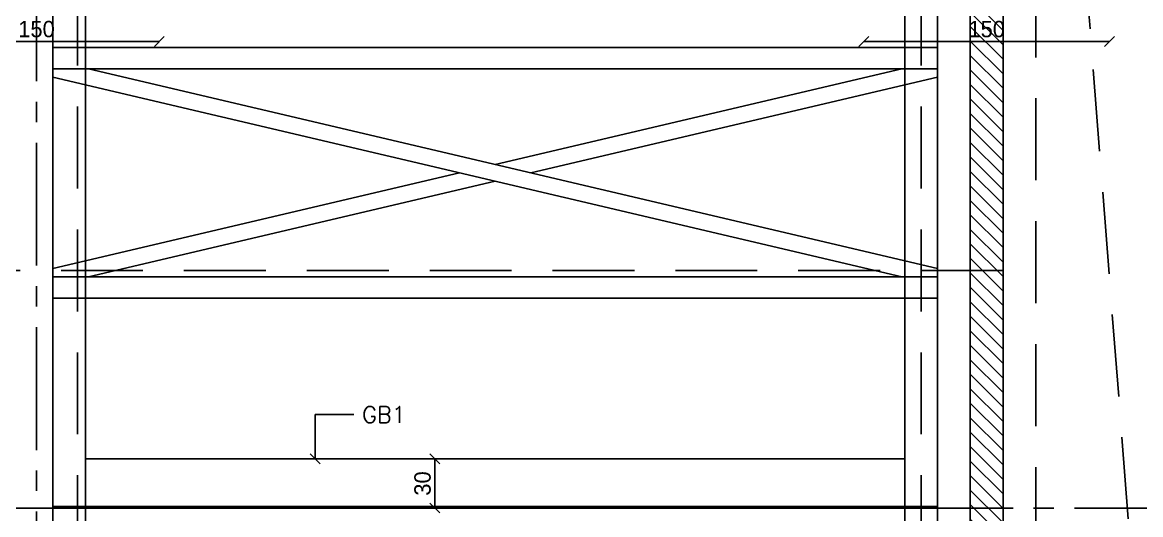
# Model space of a CAD drawing. Header units: metres. Extents: x -353217 to -351774, y -68080 to -67552.
# Drawn here: x -352324.05 to -352317.22, y -67873.21 to -67870.2 of the extents above; entities that cross this region are included whole.
import ezdxf

# ---------------------------------------------------------------- set-up
doc = ezdxf.new("R2010")
doc.units = ezdxf.units.M
doc.header["$MEASUREMENT"] = 0
doc.header["$PDMODE"] = 2
doc.header["$PDSIZE"] = -0.6
doc.linetypes.add('CENTER2', pattern=[1.125, 0.75, -0.125, 0.125, -0.125])
doc.linetypes.add('DASHED', pattern=[0.75, 0.5, -0.25])
for name, color, linetype in [('A-HATCH', 9, 'Continuous'), ('A-walls', 5, 'Continuous'), ('lot', 3, 'Continuous'), ('proj', 2, 'DASHED'), ('Str-Axes', 8, 'Continuous'), ('str-frame', 1, 'Continuous'), ('str-ground-beams', 3, 'Continuous')]:
    doc.layers.add(name, color=color, linetype=linetype)
doc.layers.add('str-footings', color=5, linetype='Continuous', lineweight=5)
doc.styles.add('ROMANS', font='romans', dxfattribs={"height": 0.4})
doc.dimstyles.new('structure', dxfattribs={"dimtxt": 0.1, "dimasz": 0.06, "dimexe": 0.18, "dimexo": 1, "dimgap": 0.025, "dimtad": 1, "dimdec": 1, "dimlfac": 100, "dimrnd": 0.5, "dimdsep": 46, "dimtxsty": 'Standard', "dimblk1": 'OBLIQUE', "dimblk2": 'OBLIQUE', "dimsah": 1, "dimcen": 0.009, "dimse1": 1, "dimse2": 1, "dimclrd": 4, "dimclre": 9, "dimclrt": 1, "dimadec": 0, "dimazin": 0, "dimtfac": 0.066667, "dimtdec": 1, "dimtix": 1, "dimtmove": 2, "dimatfit": 3, "dimldrblk": 'OBLIQUE', "dimfxl": 0.18, "dimtolj": 1, "dimarcsym": 0})

# ---------------------------------------------------------------- blocks, each defined once
blk = doc.blocks.new('_Oblique')
at = {"color": 0, "linetype": 'ByBlock', "lineweight": -2}
blk.add_line((-0.5, -0.5), (0.5, 0.5), dxfattribs=at)
blk = doc.blocks.new('*D606')
at = {"layer": 'Defpoints', "color": 0, "transparency": 16777216}
for p in [(-352321.53, -67872.8664), (-352321.53, -67873.1664), (-352321.53, -67873.1664)]:
    blk.add_point(p, dxfattribs=at)
at = {"layer": 'str-ground-beams', "color": 4, "lineweight": -2, "transparency": 16777216}
blk.add_line((-352321.53, -67872.8664), (-352321.53, -67873.1664), dxfattribs=at)
at = {"layer": 'str-ground-beams', "color": 4, "lineweight": -2, "transparency": 16777216, "xscale": 0.06, "yscale": 0.06, "zscale": 0.06}
for p, rotation in [((-352321.53, -67872.8664), 90), ((-352321.53, -67873.1664), 270)]:
    blk.add_blockref('_Oblique', p, dxfattribs=dict(at, rotation=rotation))
at = {"layer": 'str-ground-beams', "color": 1, "transparency": 16777216, "insert": (-352321.605, -67873.0164), "char_height": 0.1, "attachment_point": 5, "rotation": 90}
blk.add_mtext('\\A1;30', dxfattribs=at)
blk = doc.blocks.new('*D723')
at = {"layer": 'Defpoints', "color": 0, "transparency": 16777216}
for p in [(-352324.7119, -67869.7664), (-352323.2119, -67869.7664), (-352323.2119, -67870.3196)]:
    blk.add_point(p, dxfattribs=at)
at = {"layer": 'str-footings', "color": 4, "lineweight": -2, "transparency": 16777216}
blk.add_line((-352324.7119, -67870.3196), (-352323.2119, -67870.3196), dxfattribs=at)
at = {"layer": 'str-footings', "color": 4, "lineweight": -2, "transparency": 16777216, "xscale": 0.06, "yscale": 0.06, "zscale": 0.06, "rotation": 180}
blk.add_blockref('_Oblique', (-352324.7119, -67870.3196), dxfattribs=at)
at = {"layer": 'str-footings', "color": 4, "lineweight": -2, "transparency": 16777216, "xscale": 0.06, "yscale": 0.06, "zscale": 0.06}
blk.add_blockref('_Oblique', (-352323.2119, -67870.3196), dxfattribs=at)
at = {"layer": 'str-footings', "color": 1, "transparency": 16777216, "insert": (-352323.9619, -67870.2446), "char_height": 0.1, "attachment_point": 5}
blk.add_mtext('\\A1;150', dxfattribs=at)
blk = doc.blocks.new('*D729')
at = {"layer": 'Defpoints', "color": 0, "transparency": 16777216}
for p in [(-352318.9119, -67869.7664), (-352317.4119, -67869.7664), (-352317.4119, -67870.3196)]:
    blk.add_point(p, dxfattribs=at)
at = {"layer": 'str-footings', "color": 4, "lineweight": -2, "transparency": 16777216}
blk.add_line((-352318.9119, -67870.3196), (-352317.4119, -67870.3196), dxfattribs=at)
at = {"layer": 'str-footings', "color": 4, "lineweight": -2, "transparency": 16777216, "xscale": 0.06, "yscale": 0.06, "zscale": 0.06, "rotation": 180}
blk.add_blockref('_Oblique', (-352318.9119, -67870.3196), dxfattribs=at)
at = {"layer": 'str-footings', "color": 4, "lineweight": -2, "transparency": 16777216, "xscale": 0.06, "yscale": 0.06, "zscale": 0.06}
blk.add_blockref('_Oblique', (-352317.4119, -67870.3196), dxfattribs=at)
at = {"layer": 'str-footings', "color": 1, "transparency": 16777216, "insert": (-352318.1619, -67870.2446), "char_height": 0.1, "attachment_point": 5}
blk.add_mtext('\\A1;150', dxfattribs=at)

msp = doc.modelspace()

# ---------------------------------------------------------------- hatches: boundary and pattern name
at = {"layer": 'A-HATCH'}
h = msp.add_hatch(dxfattribs=at)
h.set_pattern_fill('LINE', color=256, scale=0.5, angle=315, style=0)
h.set_pattern_definition([(315, (-352318.26187, -67880.2164), (0.04419417, 0.04419417), [])])
h.paths.add_polyline_path([(-352318.0618675, -67866.2163974), (-352318.2618675, -67866.2163974), (-352318.2618675, -67880.2163974), (-352318.0618675, -67880.2163974)])

# ---------------------------------------------------------------- linework, layer by layer
at = {"layer": 'A-walls'}
for points in [[(-352318.2618675, -67865.7163974), (-352318.0618675, -67865.7163974), (-352318.0618675, -67880.7163974), (-352358.1118675, -67880.7163974)], [(-352318.2618675, -67866.2163974), (-352318.2618675, -67880.2163974)]]:
    msp.add_lwpolyline(points, dxfattribs=at)
at = {"layer": 'lot', "linetype": 'DASHED'}
msp.add_lwpolyline([(-352363.0380876, -67860.0554514), (-352303.3319264, -67846.0572659), (-352302.8684362, -67865.8068441), (-352317.8618675, -67866.0044534), (-352316.7136914, -67880.7163974), (-352362.4587317, -67880.7163974)], close=True, dxfattribs=at)
at = {"layer": 'proj'}
for p, q in [((-352323.7118675, -67866.2163974), (-352323.7118675, -67880.2163974)), ((-352318.5618675, -67866.2163974), (-352318.5618675, -67880.2163974)), ((-352318.0618675, -67871.7163974), (-352358.1118675, -67871.7163974))]:
    msp.add_line(p, q, dxfattribs=at)
msp.add_lwpolyline([(-352358.3118675, -67880.9163974), (-352317.8618675, -67880.9163974), (-352317.8618675, -67865.5163974), (-352358.3118675, -67865.5163974)], close=True, dxfattribs=at)
at = {"layer": 'Str-Axes', "linetype": 'CENTER2'}
for p, q in [((-352323.9618675, -67882.9372075), (-352323.9618675, -67863.9839935)), ((-352318.0618675, -67882.1625092), (-352318.0618675, -67863.9839935)), ((-352314.6259956, -67873.1663974), (-352359.995448, -67873.1663974))]:
    msp.add_line(p, q, dxfattribs=at)
at = {"layer": 'str-frame'}
for p, q in [((-352323.8618675, -67866.3163974), (-352323.8618675, -67880.1163974)), ((-352318.4618675, -67866.3163974), (-352318.4618675, -67880.1163974)), ((-352318.2618675, -67866.3163974), (-352318.2618675, -67880.1163974)), ((-352318.4618675, -67870.3563974), (-352323.8618675, -67870.3563974)), ((-352318.4618675, -67870.4863974), (-352323.8618675, -67870.4863974)), ((-352318.4618675, -67871.7050332), (-352323.6434686, -67870.4863974)), ((-352321.1618675, -67871.0700332), (-352318.6802664, -67870.4863974)), ((-352318.6802664, -67871.7563974), (-352323.8618675, -67870.5377616)), ((-352320.9434686, -67871.1213974), (-352318.4618675, -67870.5377616)), ((-352323.8618675, -67871.7050332), (-352321.3802664, -67871.1213974)), ((-352323.6434686, -67871.7563974), (-352321.1618675, -67871.1727616)), ((-352318.4618675, -67871.7563974), (-352323.8618675, -67871.7563974)), ((-352318.4618675, -67871.8863974), (-352323.8618675, -67871.8863974)), ((-352318.4618675, -67873.1563974), (-352323.8618675, -67873.1563974))]:
    msp.add_line(p, q, dxfattribs=at)
at = {"layer": 'str-ground-beams'}
for p, q in [((-352323.6618675, -67867.1146079), (-352323.6618675, -67879.3146079)), ((-352318.6618675, -67867.1146079), (-352318.6618675, -67879.3146079)), ((-352318.0618675, -67867.1146079), (-352318.0618675, -67879.3146079)), ((-352318.6618675, -67872.8663974), (-352323.6618675, -67872.8663974)), ((-352318.6618675, -67873.1663974), (-352323.6618675, -67873.1663974))]:
    msp.add_line(p, q, dxfattribs=at)

# ---------------------------------------------------------------- texts
at = {"layer": 'str-ground-beams', "color": 1, "insert": (-352321.9739961, -67872.5464485), "char_height": 0.1, "attachment_point": 1, "style": 'ROMANS'}
msp.add_mtext('GB1', dxfattribs=at)

# ---------------------------------------------------------------- dimensions: what is measured, and where the dimension line sits
at = {"layer": 'str-footings'}
for p1, p2, picture, middle in [((-352324.7118675, -67869.7663974), (-352323.2118675, -67869.7663974), '*D723', (-352323.9618675, -67870.2445934)), ((-352318.9118675, -67869.7663974), (-352317.4118675, -67869.7663974), '*D729', (-352318.1618675, -67870.2445934))]:
    dim = msp.add_aligned_dim(p1=p1, p2=p2, distance=-0.5531961, dimstyle='structure', dxfattribs=at)
    dim.commit()
    dim.dimension.update_dxf_attribs({"geometry": picture, "text_midpoint": middle})
at = {"layer": 'str-ground-beams'}
dim = msp.add_aligned_dim(p1=(-352321.5300199, -67872.8663974), p2=(-352321.5300199, -67873.1663974), distance=0, dimstyle='structure', dxfattribs=at)
dim.commit()
dim.dimension.update_dxf_attribs({"geometry": '*D606', "text_midpoint": (-352321.6050199, -67873.0163974)})

# ---------------------------------------------------------------- leaders
msp.add_leader([(-352322.2606533, -67872.8663974), (-352322.2606533, -67872.5964485), (-352322.0239961, -67872.5964485)], dimstyle='structure', override={"dimgap": 0.025, "dimtad": 0}, dxfattribs=at)

doc.saveas('drawing.dxf')
